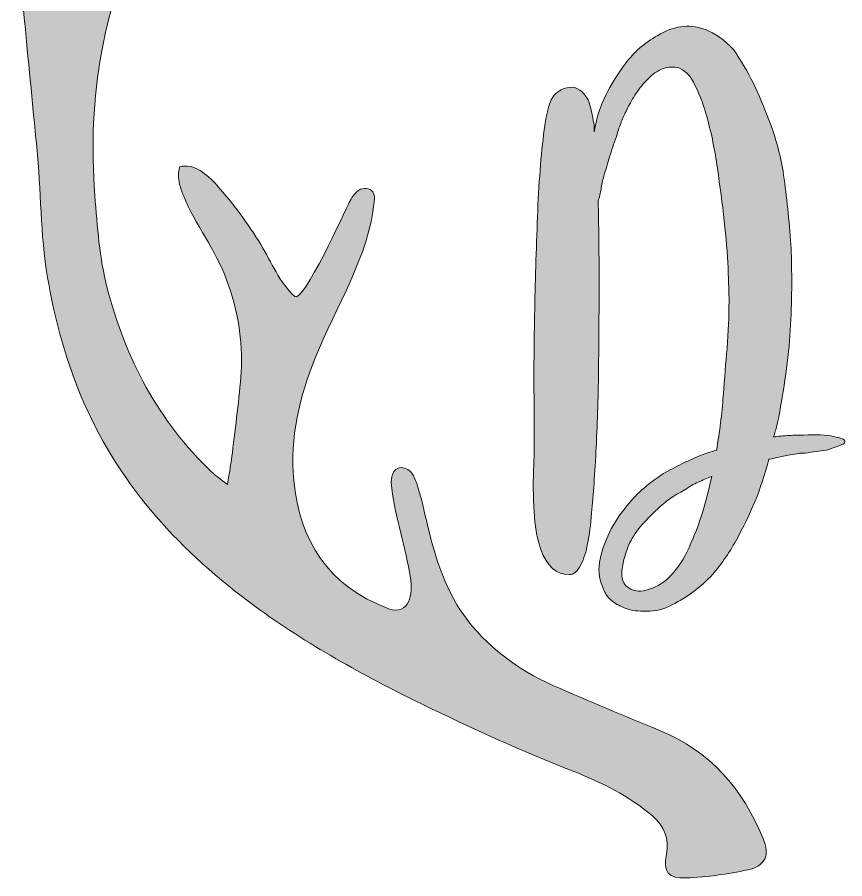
# Model space of a CAD drawing. Header units: inches. Extents: x 0.04 to 6, y -5.04 to -1.09.
# Drawn here: x 0.038 to 2.452, y -4.897 to -2.385 of the extents above; entities that cross this region are included whole.
import ezdxf

# ---------------------------------------------------------------- set-up
doc = ezdxf.new("R2010")
doc.units = ezdxf.units.IN
doc.header["$MEASUREMENT"] = 0
doc.layers.add('Layer 1', color=7, linetype='Continuous')

# ---------------------------------------------------------------- blocks, each defined once
blk = doc.blocks.new('block 22')
at = {"layer": 'Layer 1', "true_color": 0xffffff}
h = blk.add_hatch(color=7, dxfattribs=at)
h.dxf.hatch_style = 2
edge = h.paths.add_edge_path()
edge.add_spline(control_points=[(0.5113, -2.8712), (0.5073, -2.8543), (0.5064, -2.8371), (0.5121, -2.8208), (0.5532, -2.8104), (0.5919, -2.8432), (0.6202, -2.8749), (0.6681, -2.9284), (0.711, -2.9864), (0.7482, -3.0479), (0.7806, -3.1013), (0.8013, -3.1568), (0.8472, -3.1993), (0.8714, -3.2217), (0.9956, -2.9456), (1.0063, -2.9251), (1.0134, -2.9116), (1.0211, -2.8976), (1.0339, -2.8894), (1.0468, -2.8812), (1.0663, -2.8815), (1.075, -2.894), (1.0807, -2.9022), (1.0803, -2.913), (1.0793, -2.9229), (1.0639, -3.08), (0.9662, -3.2318), (0.908, -3.3765), (0.8617, -3.4914), (0.8317, -3.6104), (0.8444, -3.7355), (0.8622, -3.912), (0.9451, -4.0427), (1.1165, -4.1078), (1.118, -4.1083), (1.1195, -4.1093), (1.121, -4.1098), (1.1827, -4.131), (1.1924, -4.0655), (1.1849, -4.0193), (1.1706, -3.9318), (1.1416, -3.8474), (1.13, -3.7587), (1.1271, -3.7367), (1.1282, -3.7084), (1.1487, -3.7001), (1.1609, -3.6951), (1.1755, -3.7006), (1.1847, -3.71), (1.194, -3.7195), (1.199, -3.7322), (1.2032, -3.7447), (1.215, -3.7799), (1.2228, -3.8163), (1.2313, -3.8524), (1.2535, -3.9464), (1.2824, -4.0473), (1.3393, -4.1269), (1.4051, -4.2188), (1.4973, -4.2874), (1.6001, -4.3331), (1.7028, -4.3789), (1.8076, -4.4216), (1.9113, -4.4643), (2.0588, -4.5248), (2.1539, -4.6352), (2.2134, -4.7796), (2.2338, -4.8284), (2.2205, -4.8599), (2.1687, -4.8711), (2.1102, -4.8838), (2.0492, -4.892), (1.9891, -4.8945), (1.9368, -4.8971), (1.9215, -4.8772), (1.9312, -4.8259), (1.9403, -4.7786), (1.9251, -4.744), (1.8905, -4.714), (1.8218, -4.655), (1.742, -4.6158), (1.6591, -4.5833), (1.5086, -4.5243), (1.3621, -4.4577), (1.2167, -4.387), (1.0473, -4.3041), (0.883, -4.2136), (0.731, -4.1022), (0.5174, -3.9456), (0.3409, -3.7569), (0.2331, -3.5108), (0.1818, -3.3933), (0.1482, -3.2712), (0.1263, -3.1441), (0.1045, -3.0175), (0.1075, -2.8893), (0.0948, -2.7627), (0.0765, -2.58), (0.0599, -2.3985), (0.0407, -2.2167), (0.0378, -2.1892), (0.0399, -2.1532), (0.0663, -2.1446), (0.1279, -2.1244), (0.1599, -2.3183), (0.1725, -2.3572), (0.163, -2.3276), (0.2524, -2.1859), (0.2667, -2.1554), (0.3032, -2.0775), (0.3444, -2.0017), (0.3902, -1.9289), (0.4154, -1.8889), (0.448, -1.8443), (0.4953, -1.8425), (0.5501, -1.8404), (0.4131, -2.0865), (0.4063, -2.1014), (0.3514, -2.2234), (0.3089, -2.3513), (0.2845, -2.483), (0.2585, -2.6223), (0.2535, -2.7632), (0.2641, -2.9051), (0.2713, -2.9956), (0.2774, -3.0861), (0.3002, -3.1746), (0.3536, -3.3806), (0.4493, -3.5631), (0.6054, -3.7111), (0.6171, -3.7218), (0.6303, -3.731), (0.6511, -3.7477), (0.6572, -3.7096), (0.6623, -3.6821), (0.6654, -3.6547), (0.6745, -3.5765), (0.6857, -3.4983), (0.6908, -3.4196), (0.6967, -3.3278), (0.6804, -3.2365), (0.6486, -3.1505), (0.6161, -3.0623), (0.558, -2.9914), (0.5226, -2.9051), (0.5182, -2.8942), (0.514, -2.8827), (0.5113, -2.8712)], knot_values=[0, 0, 0, 0, 1, 1, 1, 2, 2, 2, 3, 3, 3, 4, 4, 4, 5, 5, 5, 6, 6, 6, 7, 7, 7, 8, 8, 8, 9, 9, 9, 10, 10, 10, 11, 11, 11, 12, 12, 12, 13, 13, 13, 14, 14, 14, 15, 15, 15, 16, 16, 16, 17, 17, 17, 18, 18, 18, 19, 19, 19, 20, 20, 20, 21, 21, 21, 22, 22, 22, 23, 23, 23, 24, 24, 24, 25, 25, 25, 26, 26, 26, 27, 27, 27, 28, 28, 28, 29, 29, 29, 30, 30, 30, 31, 31, 31, 32, 32, 32, 33, 33, 33, 34, 34, 34, 35, 35, 35, 36, 36, 36, 37, 37, 37, 38, 38, 38, 39, 39, 39, 40, 40, 40, 41, 41, 41, 42, 42, 42, 43, 43, 43, 44, 44, 44, 45, 45, 45, 46, 46, 46, 47, 47, 47, 48, 48, 48, 49, 49, 49, 49], degree=3, periodic=1)
at = {"layer": 'Layer 1', "lineweight": 0}
blk.add_open_spline([(0.5113, -2.8712), (0.5073, -2.8543), (0.5064, -2.8371), (0.5121, -2.8208), (0.5532, -2.8104), (0.5919, -2.8432), (0.6202, -2.8749), (0.6681, -2.9284), (0.711, -2.9864), (0.7482, -3.0479), (0.7806, -3.1013), (0.8013, -3.1568), (0.8472, -3.1993), (0.8714, -3.2217), (0.9956, -2.9456), (1.0063, -2.9251), (1.0134, -2.9116), (1.0211, -2.8976), (1.0339, -2.8894), (1.0468, -2.8812), (1.0663, -2.8815), (1.075, -2.894), (1.0807, -2.9022), (1.0803, -2.913), (1.0793, -2.9229), (1.0639, -3.08), (0.9662, -3.2318), (0.908, -3.3765), (0.8617, -3.4914), (0.8317, -3.6104), (0.8444, -3.7355), (0.8622, -3.912), (0.9451, -4.0427), (1.1165, -4.1078), (1.118, -4.1083), (1.1195, -4.1093), (1.121, -4.1098), (1.1827, -4.131), (1.1924, -4.0655), (1.1849, -4.0193), (1.1706, -3.9318), (1.1416, -3.8474), (1.13, -3.7587), (1.1271, -3.7367), (1.1282, -3.7084), (1.1487, -3.7001), (1.1609, -3.6951), (1.1755, -3.7006), (1.1847, -3.71), (1.194, -3.7195), (1.199, -3.7322), (1.2032, -3.7447), (1.215, -3.7799), (1.2228, -3.8163), (1.2313, -3.8524), (1.2535, -3.9464), (1.2824, -4.0473), (1.3393, -4.1269), (1.4051, -4.2188), (1.4973, -4.2874), (1.6001, -4.3331), (1.7028, -4.3789), (1.8076, -4.4216), (1.9113, -4.4643), (2.0588, -4.5248), (2.1539, -4.6352), (2.2134, -4.7796), (2.2338, -4.8284), (2.2205, -4.8599), (2.1687, -4.8711), (2.1102, -4.8838), (2.0492, -4.892), (1.9891, -4.8945), (1.9368, -4.8971), (1.9215, -4.8772), (1.9312, -4.8259), (1.9403, -4.7786), (1.9251, -4.744), (1.8905, -4.714), (1.8218, -4.655), (1.742, -4.6158), (1.6591, -4.5833), (1.5086, -4.5243), (1.3621, -4.4577), (1.2167, -4.387), (1.0473, -4.3041), (0.883, -4.2136), (0.731, -4.1022), (0.5174, -3.9456), (0.3409, -3.7569), (0.2331, -3.5108), (0.1818, -3.3933), (0.1482, -3.2712), (0.1263, -3.1441), (0.1045, -3.0175), (0.1075, -2.8893), (0.0948, -2.7627), (0.0765, -2.58), (0.0599, -2.3985), (0.0407, -2.2167), (0.0378, -2.1892), (0.0399, -2.1532), (0.0663, -2.1446), (0.1279, -2.1244), (0.1599, -2.3183), (0.1725, -2.3572), (0.163, -2.3276), (0.2524, -2.1859), (0.2667, -2.1554), (0.3032, -2.0775), (0.3444, -2.0017), (0.3902, -1.9289), (0.4154, -1.8889), (0.448, -1.8443), (0.4953, -1.8425), (0.5501, -1.8404), (0.4131, -2.0865), (0.4063, -2.1014), (0.3514, -2.2234), (0.3089, -2.3513), (0.2845, -2.483), (0.2585, -2.6223), (0.2535, -2.7632), (0.2641, -2.9051), (0.2713, -2.9956), (0.2774, -3.0861), (0.3002, -3.1746), (0.3536, -3.3806), (0.4493, -3.5631), (0.6054, -3.7111), (0.6171, -3.7218), (0.6303, -3.731), (0.6511, -3.7477), (0.6572, -3.7096), (0.6623, -3.6821), (0.6654, -3.6547), (0.6745, -3.5765), (0.6857, -3.4983), (0.6908, -3.4196), (0.6967, -3.3278), (0.6804, -3.2365), (0.6486, -3.1505), (0.6161, -3.0623), (0.558, -2.9914), (0.5226, -2.9051), (0.5182, -2.8942), (0.514, -2.8827), (0.5113, -2.8712)], degree=3, knots=[0, 0, 0, 0, 1, 1, 1, 2, 2, 2, 3, 3, 3, 4, 4, 4, 5, 5, 5, 6, 6, 6, 7, 7, 7, 8, 8, 8, 9, 9, 9, 10, 10, 10, 11, 11, 11, 12, 12, 12, 13, 13, 13, 14, 14, 14, 15, 15, 15, 16, 16, 16, 17, 17, 17, 18, 18, 18, 19, 19, 19, 20, 20, 20, 21, 21, 21, 22, 22, 22, 23, 23, 23, 24, 24, 24, 25, 25, 25, 26, 26, 26, 27, 27, 27, 28, 28, 28, 29, 29, 29, 30, 30, 30, 31, 31, 31, 32, 32, 32, 33, 33, 33, 34, 34, 34, 35, 35, 35, 36, 36, 36, 37, 37, 37, 38, 38, 38, 39, 39, 39, 40, 40, 40, 41, 41, 41, 42, 42, 42, 43, 43, 43, 44, 44, 44, 45, 45, 45, 46, 46, 46, 47, 47, 47, 48, 48, 48, 49, 49, 49, 49], dxfattribs=at)
blk = doc.blocks.new('block 21')
at = {"layer": 'Layer 1'}
blk.add_blockref('block 22', (0, 0), dxfattribs=at)
blk = doc.blocks.new('block 24')
at = {"layer": 'Layer 1', "true_color": 0xf27778}
h = blk.add_hatch(color=11, dxfattribs=at)
h.dxf.hatch_style = 2
edge = h.paths.add_edge_path()
edge.add_spline(control_points=[(2.266, -3.5104), (2.2642, -3.5217), (2.2623, -3.5329), (2.2605, -3.5441), (2.2586, -3.5535), (2.2563, -3.5638), (2.2536, -3.575), (2.2508, -3.5862), (2.2476, -3.5975), (2.2439, -3.6087), (2.2589, -3.6069), (2.2738, -3.6054), (2.2888, -3.6045), (2.3038, -3.6036), (2.3178, -3.6031), (2.3309, -3.6031), (2.3684, -3.6012), (2.3978, -3.6026), (2.4194, -3.6073), (2.4409, -3.612), (2.4517, -3.6162), (2.4517, -3.6199), (2.4517, -3.6199), (2.4517, -3.6227), (2.4517, -3.6227), (2.4517, -3.6265), (2.4488, -3.6293), (2.4432, -3.6312), (2.4395, -3.633), (2.4292, -3.6368), (2.4124, -3.6424), (2.403, -3.6462), (2.3931, -3.6485), (2.3829, -3.6494), (2.3726, -3.6504), (2.3627, -3.6518), (2.3534, -3.6536), (2.3422, -3.6555), (2.3309, -3.6564), (2.3197, -3.6564), (2.2991, -3.6602), (2.2836, -3.663), (2.2734, -3.6648), (2.2631, -3.6667), (2.2542, -3.6686), (2.2467, -3.6705), (2.2393, -3.6723), (2.2338, -3.6733), (2.2301, -3.6733), (2.219, -3.7163), (2.2052, -3.7584), (2.1886, -3.7996), (2.1738, -3.8352), (2.1558, -3.8722), (2.1346, -3.9105), (2.1134, -3.9489), (2.0887, -3.984), (2.0606, -4.0158), (2.0419, -4.0345), (2.0222, -4.0514), (2.0017, -4.0663), (1.9829, -4.0794), (1.9619, -4.0916), (1.9385, -4.1028), (1.9151, -4.114), (1.8903, -4.1187), (1.8641, -4.1168), (1.8416, -4.1168), (1.8229, -4.1136), (1.808, -4.107), (1.793, -4.1005), (1.7808, -4.0935), (1.7715, -4.086), (1.7621, -4.0785), (1.7546, -4.0682), (1.749, -4.0551), (1.7359, -4.0289), (1.7317, -4.0022), (1.7364, -3.9751), (1.741, -3.948), (1.749, -3.9222), (1.7602, -3.8979), (1.7733, -3.8698), (1.7901, -3.8427), (1.8108, -3.8164), (1.8388, -3.779), (1.8763, -3.7453), (1.9231, -3.7154), (1.9399, -3.706), (1.9577, -3.6967), (1.9764, -3.6873), (1.9914, -3.6799), (2.0077, -3.6723), (2.0255, -3.6648), (2.0433, -3.6574), (2.0606, -3.6518), (2.0775, -3.648), (2.0868, -3.5937), (2.0934, -3.5409), (2.0971, -3.4894), (2.1009, -3.4379), (2.1046, -3.3916), (2.1084, -3.3504), (2.1121, -3.3018), (2.114, -3.2559), (2.114, -3.2128), (2.114, -3.1904), (2.113, -3.1581), (2.1112, -3.116), (2.1093, -3.0739), (2.1055, -3.028), (2.0999, -2.9784), (2.0943, -2.9288), (2.0877, -2.8778), (2.0803, -2.8254), (2.0728, -2.773), (2.0629, -2.7248), (2.0508, -2.6808), (2.0386, -2.6369), (2.0251, -2.6013), (2.0101, -2.5741), (1.9951, -2.547), (1.9773, -2.5325), (1.9567, -2.5306), (1.9399, -2.5288), (1.924, -2.532), (1.909, -2.5404), (1.894, -2.5489), (1.8805, -2.5601), (1.8683, -2.5741), (1.8561, -2.5882), (1.8454, -2.6027), (1.836, -2.6176), (1.8266, -2.6326), (1.8192, -2.6467), (1.8136, -2.6598), (1.808, -2.671), (1.8028, -2.6827), (1.7981, -2.6949), (1.7934, -2.7071), (1.7892, -2.7197), (1.7855, -2.7328), (1.778, -2.7534), (1.7715, -2.773), (1.7658, -2.7917), (1.7602, -2.8104), (1.7546, -2.8292), (1.749, -2.8479), (1.7452, -2.861), (1.7424, -2.8736), (1.7406, -2.8858), (1.7387, -2.898), (1.7359, -2.9096), (1.7322, -2.9209), (1.734, -2.9901), (1.735, -3.0664), (1.735, -3.1497), (1.735, -3.233), (1.7345, -3.3163), (1.7336, -3.3995), (1.7326, -3.4828), (1.7303, -3.5624), (1.7265, -3.6382), (1.7228, -3.714), (1.7181, -3.7781), (1.7125, -3.8305), (1.7106, -3.8642), (1.7069, -3.8941), (1.7013, -3.9203), (1.6975, -3.9428), (1.691, -3.9634), (1.6816, -3.9821), (1.6722, -4.0008), (1.661, -4.0102), (1.6479, -4.0102), (1.6105, -4.0102), (1.5829, -3.9859), (1.5651, -3.9372), (1.5473, -3.8885), (1.5403, -3.8099), (1.544, -3.7013), (1.5459, -3.662), (1.5464, -3.6017), (1.5455, -3.5203), (1.5445, -3.4388), (1.545, -3.3504), (1.5469, -3.255), (1.5487, -3.1595), (1.5515, -3.0636), (1.5553, -2.9672), (1.559, -2.8708), (1.5655, -2.7861), (1.5749, -2.7131), (1.5824, -2.6588), (1.5922, -2.6251), (1.6044, -2.612), (1.6166, -2.599), (1.6311, -2.5915), (1.6479, -2.5896), (1.6592, -2.5877), (1.6694, -2.5905), (1.6788, -2.598), (1.6882, -2.6036), (1.6961, -2.613), (1.7027, -2.6261), (1.7092, -2.6392), (1.7143, -2.6598), (1.7181, -2.6878), (1.72, -2.6935), (1.7209, -2.7038), (1.7209, -2.7187), (1.7265, -2.6813), (1.7378, -2.6457), (1.7546, -2.612), (1.7696, -2.5821), (1.7887, -2.5512), (1.8122, -2.5194), (1.8355, -2.4876), (1.8669, -2.4604), (1.9062, -2.438), (1.9268, -2.4249), (1.9492, -2.4165), (1.9736, -2.4127), (1.9942, -2.409), (2.018, -2.4118), (2.0452, -2.4211), (2.0723, -2.4305), (2.0998, -2.4502), (2.1278, -2.4801), (2.1481, -2.51), (2.1674, -2.5428), (2.1858, -2.5783), (2.2006, -2.6102), (2.2163, -2.6476), (2.2329, -2.6906), (2.2494, -2.7337), (2.2623, -2.7814), (2.2715, -2.8338), (2.2808, -2.8956), (2.2881, -2.963), (2.2936, -3.036), (2.2974, -3.0977), (2.2979, -3.1693), (2.2951, -3.2507), (2.2922, -3.3322), (2.2826, -3.4188), (2.266, -3.5104)], knot_values=[0, 0, 0, 0, 1, 1, 1, 2, 2, 2, 3, 3, 3, 4, 4, 4, 5, 5, 5, 6, 6, 6, 7, 7, 7, 8, 8, 8, 9, 9, 9, 10, 10, 10, 11, 11, 11, 12, 12, 12, 13, 13, 13, 14, 14, 14, 15, 15, 15, 16, 16, 16, 17, 17, 17, 18, 18, 18, 19, 19, 19, 20, 20, 20, 21, 21, 21, 22, 22, 22, 23, 23, 23, 24, 24, 24, 25, 25, 25, 26, 26, 26, 27, 27, 27, 28, 28, 28, 29, 29, 29, 30, 30, 30, 31, 31, 31, 32, 32, 32, 33, 33, 33, 34, 34, 34, 35, 35, 35, 36, 36, 36, 37, 37, 37, 38, 38, 38, 39, 39, 39, 40, 40, 40, 41, 41, 41, 42, 42, 42, 43, 43, 43, 44, 44, 44, 45, 45, 45, 46, 46, 46, 47, 47, 47, 48, 48, 48, 49, 49, 49, 50, 50, 50, 51, 51, 51, 52, 52, 52, 53, 53, 53, 54, 54, 54, 55, 55, 55, 56, 56, 56, 57, 57, 57, 58, 58, 58, 59, 59, 59, 60, 60, 60, 61, 61, 61, 62, 62, 62, 63, 63, 63, 64, 64, 64, 65, 65, 65, 66, 66, 66, 67, 67, 67, 68, 68, 68, 69, 69, 69, 70, 70, 70, 71, 71, 71, 72, 72, 72, 73, 73, 73, 74, 74, 74, 75, 75, 75, 76, 76, 76, 77, 77, 77, 78, 78, 78, 79, 79, 79, 80, 80, 80, 81, 81, 81, 82, 82, 82, 82], degree=3, periodic=1)
edge = h.paths.add_edge_path()
edge.add_spline(control_points=[(1.822, -3.9231), (1.8145, -3.9419), (1.8089, -3.9596), (1.8051, -3.9765), (1.8014, -3.9915), (1.8005, -4.006), (1.8023, -4.02), (1.8042, -4.034), (1.8126, -4.0448), (1.8276, -4.0523), (1.8313, -4.0542), (1.8369, -4.056), (1.8445, -4.0579), (1.8519, -4.0598), (1.8613, -4.0589), (1.8725, -4.0551), (1.9212, -4.0439), (1.961, -4.0064), (1.9918, -3.9428), (2.0227, -3.8792), (2.0466, -3.8062), (2.0634, -3.7238), (2.0503, -3.7294), (2.0372, -3.735), (2.0241, -3.7406), (2.011, -3.7463), (1.9979, -3.7538), (1.9848, -3.7631), (1.953, -3.7799), (1.9268, -3.7982), (1.9062, -3.8179), (1.8856, -3.8375), (1.8688, -3.8548), (1.8557, -3.8698), (1.8407, -3.8885), (1.8294, -3.9063), (1.822, -3.9231)], knot_values=[0, 0, 0, 0, 1, 1, 1, 2, 2, 2, 3, 3, 3, 4, 4, 4, 5, 5, 5, 6, 6, 6, 7, 7, 7, 8, 8, 8, 9, 9, 9, 10, 10, 10, 11, 11, 11, 12, 12, 12, 12], degree=3, periodic=1)
at = {"layer": 'Layer 1', "lineweight": 0}
for points, knots in [([(2.266, -3.5104), (2.2642, -3.5217), (2.2623, -3.5329), (2.2605, -3.5441), (2.2586, -3.5535), (2.2563, -3.5638), (2.2536, -3.575), (2.2508, -3.5862), (2.2476, -3.5975), (2.2439, -3.6087), (2.2589, -3.6069), (2.2738, -3.6054), (2.2888, -3.6045), (2.3038, -3.6036), (2.3178, -3.6031), (2.3309, -3.6031), (2.3684, -3.6012), (2.3978, -3.6026), (2.4194, -3.6073), (2.4409, -3.612), (2.4517, -3.6162), (2.4517, -3.6199), (2.4517, -3.6199), (2.4517, -3.6227), (2.4517, -3.6227), (2.4517, -3.6265), (2.4488, -3.6293), (2.4432, -3.6312), (2.4395, -3.633), (2.4292, -3.6368), (2.4124, -3.6424), (2.403, -3.6462), (2.3931, -3.6485), (2.3829, -3.6494), (2.3726, -3.6504), (2.3627, -3.6518), (2.3534, -3.6536), (2.3422, -3.6555), (2.3309, -3.6564), (2.3197, -3.6564), (2.2991, -3.6602), (2.2836, -3.663), (2.2734, -3.6648), (2.2631, -3.6667), (2.2542, -3.6686), (2.2467, -3.6705), (2.2393, -3.6723), (2.2338, -3.6733), (2.2301, -3.6733), (2.219, -3.7163), (2.2052, -3.7584), (2.1886, -3.7996), (2.1738, -3.8352), (2.1558, -3.8722), (2.1346, -3.9105), (2.1134, -3.9489), (2.0887, -3.984), (2.0606, -4.0158), (2.0419, -4.0345), (2.0222, -4.0514), (2.0017, -4.0663), (1.9829, -4.0794), (1.9619, -4.0916), (1.9385, -4.1028), (1.9151, -4.114), (1.8903, -4.1187), (1.8641, -4.1168), (1.8416, -4.1168), (1.8229, -4.1136), (1.808, -4.107), (1.793, -4.1005), (1.7808, -4.0935), (1.7715, -4.086), (1.7621, -4.0785), (1.7546, -4.0682), (1.749, -4.0551), (1.7359, -4.0289), (1.7317, -4.0022), (1.7364, -3.9751), (1.741, -3.948), (1.749, -3.9222), (1.7602, -3.8979), (1.7733, -3.8698), (1.7901, -3.8427), (1.8108, -3.8164), (1.8388, -3.779), (1.8763, -3.7453), (1.9231, -3.7154), (1.9399, -3.706), (1.9577, -3.6967), (1.9764, -3.6873), (1.9914, -3.6799), (2.0077, -3.6723), (2.0255, -3.6648), (2.0433, -3.6574), (2.0606, -3.6518), (2.0775, -3.648), (2.0868, -3.5937), (2.0934, -3.5409), (2.0971, -3.4894), (2.1009, -3.4379), (2.1046, -3.3916), (2.1084, -3.3504), (2.1121, -3.3018), (2.114, -3.2559), (2.114, -3.2128), (2.114, -3.1904), (2.113, -3.1581), (2.1112, -3.116), (2.1093, -3.0739), (2.1055, -3.028), (2.0999, -2.9784), (2.0943, -2.9288), (2.0877, -2.8778), (2.0803, -2.8254), (2.0728, -2.773), (2.0629, -2.7248), (2.0508, -2.6808), (2.0386, -2.6369), (2.0251, -2.6013), (2.0101, -2.5741), (1.9951, -2.547), (1.9773, -2.5325), (1.9567, -2.5306), (1.9399, -2.5288), (1.924, -2.532), (1.909, -2.5404), (1.894, -2.5489), (1.8805, -2.5601), (1.8683, -2.5741), (1.8561, -2.5882), (1.8454, -2.6027), (1.836, -2.6176), (1.8266, -2.6326), (1.8192, -2.6467), (1.8136, -2.6598), (1.808, -2.671), (1.8028, -2.6827), (1.7981, -2.6949), (1.7934, -2.7071), (1.7892, -2.7197), (1.7855, -2.7328), (1.778, -2.7534), (1.7715, -2.773), (1.7658, -2.7917), (1.7602, -2.8104), (1.7546, -2.8292), (1.749, -2.8479), (1.7452, -2.861), (1.7424, -2.8736), (1.7406, -2.8858), (1.7387, -2.898), (1.7359, -2.9096), (1.7322, -2.9209), (1.734, -2.9901), (1.735, -3.0664), (1.735, -3.1497), (1.735, -3.233), (1.7345, -3.3163), (1.7336, -3.3995), (1.7326, -3.4828), (1.7303, -3.5624), (1.7265, -3.6382), (1.7228, -3.714), (1.7181, -3.7781), (1.7125, -3.8305), (1.7106, -3.8642), (1.7069, -3.8941), (1.7013, -3.9203), (1.6975, -3.9428), (1.691, -3.9634), (1.6816, -3.9821), (1.6722, -4.0008), (1.661, -4.0102), (1.6479, -4.0102), (1.6105, -4.0102), (1.5829, -3.9859), (1.5651, -3.9372), (1.5473, -3.8885), (1.5403, -3.8099), (1.544, -3.7013), (1.5459, -3.662), (1.5464, -3.6017), (1.5455, -3.5203), (1.5445, -3.4388), (1.545, -3.3504), (1.5469, -3.255), (1.5487, -3.1595), (1.5515, -3.0636), (1.5553, -2.9672), (1.559, -2.8708), (1.5655, -2.7861), (1.5749, -2.7131), (1.5824, -2.6588), (1.5922, -2.6251), (1.6044, -2.612), (1.6166, -2.599), (1.6311, -2.5915), (1.6479, -2.5896), (1.6592, -2.5877), (1.6694, -2.5905), (1.6788, -2.598), (1.6882, -2.6036), (1.6961, -2.613), (1.7027, -2.6261), (1.7092, -2.6392), (1.7143, -2.6598), (1.7181, -2.6878), (1.72, -2.6935), (1.7209, -2.7038), (1.7209, -2.7187), (1.7265, -2.6813), (1.7378, -2.6457), (1.7546, -2.612), (1.7696, -2.5821), (1.7887, -2.5512), (1.8122, -2.5194), (1.8355, -2.4876), (1.8669, -2.4604), (1.9062, -2.438), (1.9268, -2.4249), (1.9492, -2.4165), (1.9736, -2.4127), (1.9942, -2.409), (2.018, -2.4118), (2.0452, -2.4211), (2.0723, -2.4305), (2.0998, -2.4502), (2.1278, -2.4801), (2.1481, -2.51), (2.1674, -2.5428), (2.1858, -2.5783), (2.2006, -2.6102), (2.2163, -2.6476), (2.2329, -2.6906), (2.2494, -2.7337), (2.2623, -2.7814), (2.2715, -2.8338), (2.2808, -2.8956), (2.2881, -2.963), (2.2936, -3.036), (2.2974, -3.0977), (2.2979, -3.1693), (2.2951, -3.2507), (2.2922, -3.3322), (2.2826, -3.4188), (2.266, -3.5104)], [0, 0, 0, 0, 1, 1, 1, 2, 2, 2, 3, 3, 3, 4, 4, 4, 5, 5, 5, 6, 6, 6, 7, 7, 7, 8, 8, 8, 9, 9, 9, 10, 10, 10, 11, 11, 11, 12, 12, 12, 13, 13, 13, 14, 14, 14, 15, 15, 15, 16, 16, 16, 17, 17, 17, 18, 18, 18, 19, 19, 19, 20, 20, 20, 21, 21, 21, 22, 22, 22, 23, 23, 23, 24, 24, 24, 25, 25, 25, 26, 26, 26, 27, 27, 27, 28, 28, 28, 29, 29, 29, 30, 30, 30, 31, 31, 31, 32, 32, 32, 33, 33, 33, 34, 34, 34, 35, 35, 35, 36, 36, 36, 37, 37, 37, 38, 38, 38, 39, 39, 39, 40, 40, 40, 41, 41, 41, 42, 42, 42, 43, 43, 43, 44, 44, 44, 45, 45, 45, 46, 46, 46, 47, 47, 47, 48, 48, 48, 49, 49, 49, 50, 50, 50, 51, 51, 51, 52, 52, 52, 53, 53, 53, 54, 54, 54, 55, 55, 55, 56, 56, 56, 57, 57, 57, 58, 58, 58, 59, 59, 59, 60, 60, 60, 61, 61, 61, 62, 62, 62, 63, 63, 63, 64, 64, 64, 65, 65, 65, 66, 66, 66, 67, 67, 67, 68, 68, 68, 69, 69, 69, 70, 70, 70, 71, 71, 71, 72, 72, 72, 73, 73, 73, 74, 74, 74, 75, 75, 75, 76, 76, 76, 77, 77, 77, 78, 78, 78, 79, 79, 79, 80, 80, 80, 81, 81, 81, 82, 82, 82, 82]), ([(1.822, -3.9231), (1.8145, -3.9419), (1.8089, -3.9596), (1.8051, -3.9765), (1.8014, -3.9915), (1.8005, -4.006), (1.8023, -4.02), (1.8042, -4.034), (1.8126, -4.0448), (1.8276, -4.0523), (1.8313, -4.0542), (1.8369, -4.056), (1.8445, -4.0579), (1.8519, -4.0598), (1.8613, -4.0589), (1.8725, -4.0551), (1.9212, -4.0439), (1.961, -4.0064), (1.9918, -3.9428), (2.0227, -3.8792), (2.0466, -3.8062), (2.0634, -3.7238), (2.0503, -3.7294), (2.0372, -3.735), (2.0241, -3.7406), (2.011, -3.7463), (1.9979, -3.7538), (1.9848, -3.7631), (1.953, -3.7799), (1.9268, -3.7982), (1.9062, -3.8179), (1.8856, -3.8375), (1.8688, -3.8548), (1.8557, -3.8698), (1.8407, -3.8885), (1.8294, -3.9063), (1.822, -3.9231)], [0, 0, 0, 0, 1, 1, 1, 2, 2, 2, 3, 3, 3, 4, 4, 4, 5, 5, 5, 6, 6, 6, 7, 7, 7, 8, 8, 8, 9, 9, 9, 10, 10, 10, 11, 11, 11, 12, 12, 12, 12])]:
    blk.add_open_spline(points, degree=3, knots=knots, dxfattribs=at)
blk = doc.blocks.new('block 2')
at = {"layer": 'Layer 1'}
for name in ['block 21', 'block 24']:
    blk.add_blockref(name, (0, 0), dxfattribs=at)

msp = doc.modelspace()

# ---------------------------------------------------------------- block references
at = {"layer": 'Layer 1'}
msp.add_blockref('block 2', (0, 0), dxfattribs=at)

doc.saveas('drawing.dxf')
